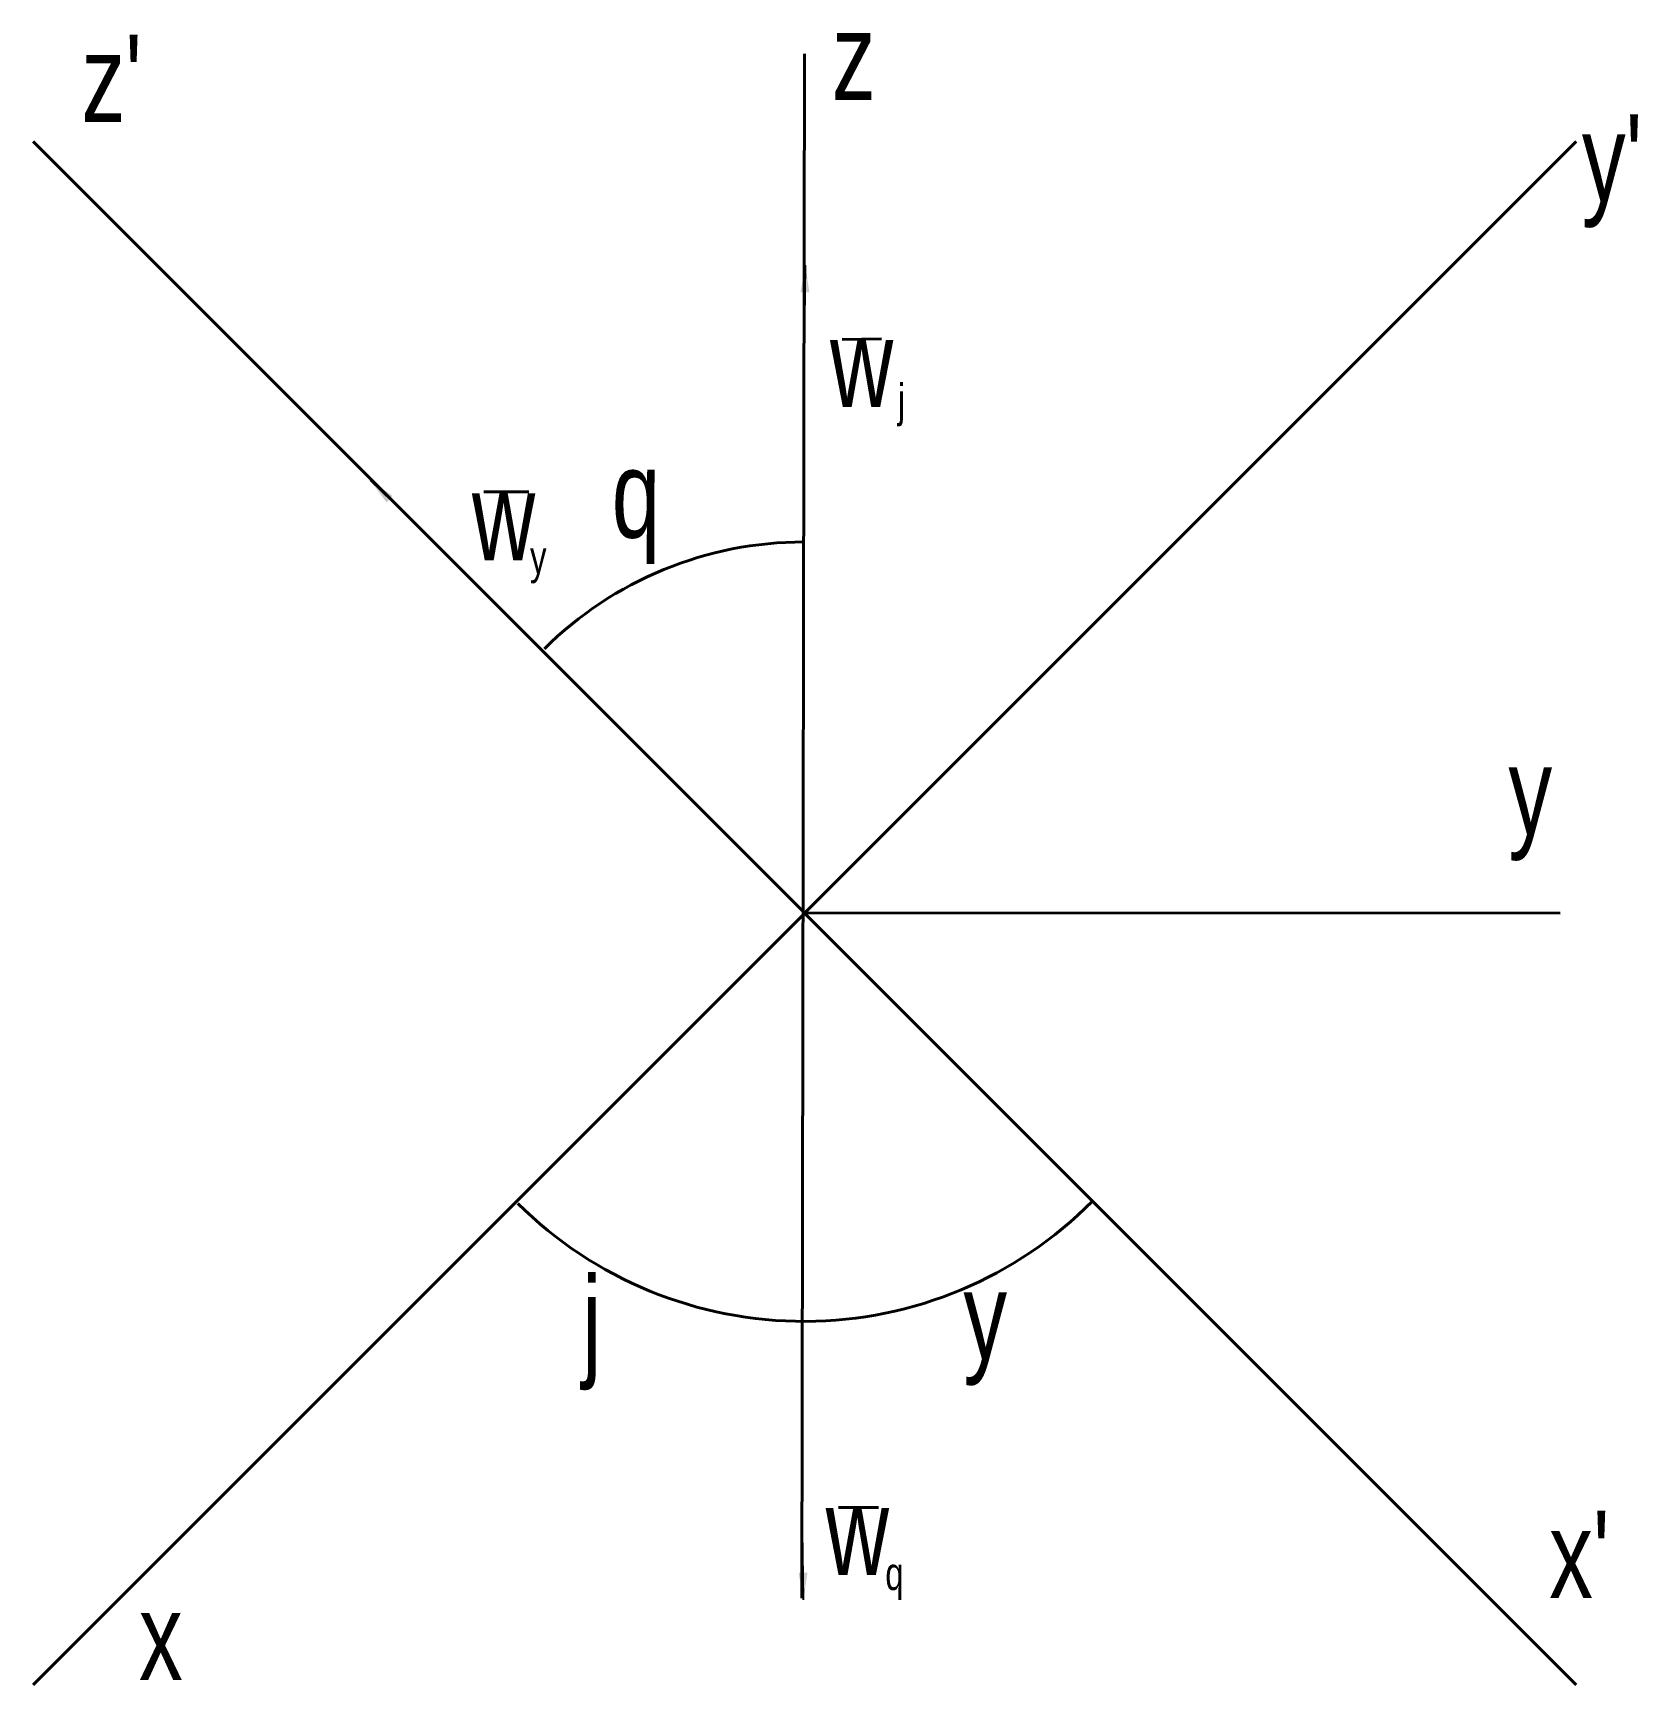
# Model space of a CAD drawing. Header units: millimetres. Extents: x 30 to 177, y -71 to 81.
import ezdxf

# ---------------------------------------------------------------- set-up
doc = ezdxf.new("R2010")
doc.units = ezdxf.units.MM
doc.layers.get('0').update_dxf_attribs({"linetype": 'CONTINUOUS', "lineweight": 0})
doc.styles.get("Standard").update_dxf_attribs({"font": 'txt', "width": 0.75})
doc.dimstyles.get("Standard").update_dxf_attribs({"dimtxt": 2.5, "dimasz": 2.5, "dimexe": 1.25, "dimexo": 0.625, "dimtad": 1, "dimtxsty": 'Standard', "dimcen": 2.5, "dimadec": 0, "dimazin": 0, "dimtfac": 1, "dimtmove": 0, "dimatfit": 3, "dimfxl": 1, "dimarcsym": 0})

msp = doc.modelspace()

# ---------------------------------------------------------------- linework, layer by layer
at = {"lineweight": 40}
for p, q in [((100, -62.75), (100.25, 78.75)), ((29.54, 70.71), (170.96, -70.71)), ((29.54, -70.71), (170.96, 70.71)), ((103.68, 52.56), (107.28, 52.63)), ((70.84, 38.6), (74.97, 38.6)), ((100.16, 0.04), (169.5, 0)), ((103.35, -54.46), (107.02, -54.46))]:
    msp.add_line(p, q, dxfattribs=at)
for centre, radius, start, end in [((100.2, 0.2), 33.82, 90, 134.7259), ((100.19, -0.16), 37.24, 225.2234, 315.2371)]:
    msp.add_arc(centre, radius, start, end, dxfattribs=at)

# ---------------------------------------------------------------- texts
at = {"lineweight": 40, "width": 100, "attachment_point": 5}
for s, insert, char_height in [("z'", (36.75, 76.5), 8), ('z', (104.75, 78.5), 8), ("y'", (174.25, 68), 8), ('w', (105.47, 50.39), 8), ('j', (109.12, 46.56), 3), ('q', (84.8, 37.2), 8), ('w', (72.66, 36.33), 8), ('y', (75.84, 32.16), 3), ('y', (166.75, 10), 8), ('j', (80.75, -38.5), 8), ('y', (116.8, -38.08), 8), ('w', (105.08, -56.64), 8), ("x'", (171.25, -58.75), 8), ('q', (108.48, -60.96), 3), ('x', (41.25, -66.25), 8)]:
    msp.add_mtext(s, dxfattribs=dict(at, insert=insert, char_height=char_height))

# ---------------------------------------------------------------- leaders
at = {"lineweight": 40}
for points in [[(100.31, 59.38), (100.19, 49.55)], [(60.42, 39.68), (68.35, 32)], [(100.14, -62.91), (100.01, -54.53)]]:
    msp.add_leader(points, dimstyle='Standard', dxfattribs=at)

doc.saveas('drawing.dxf')
